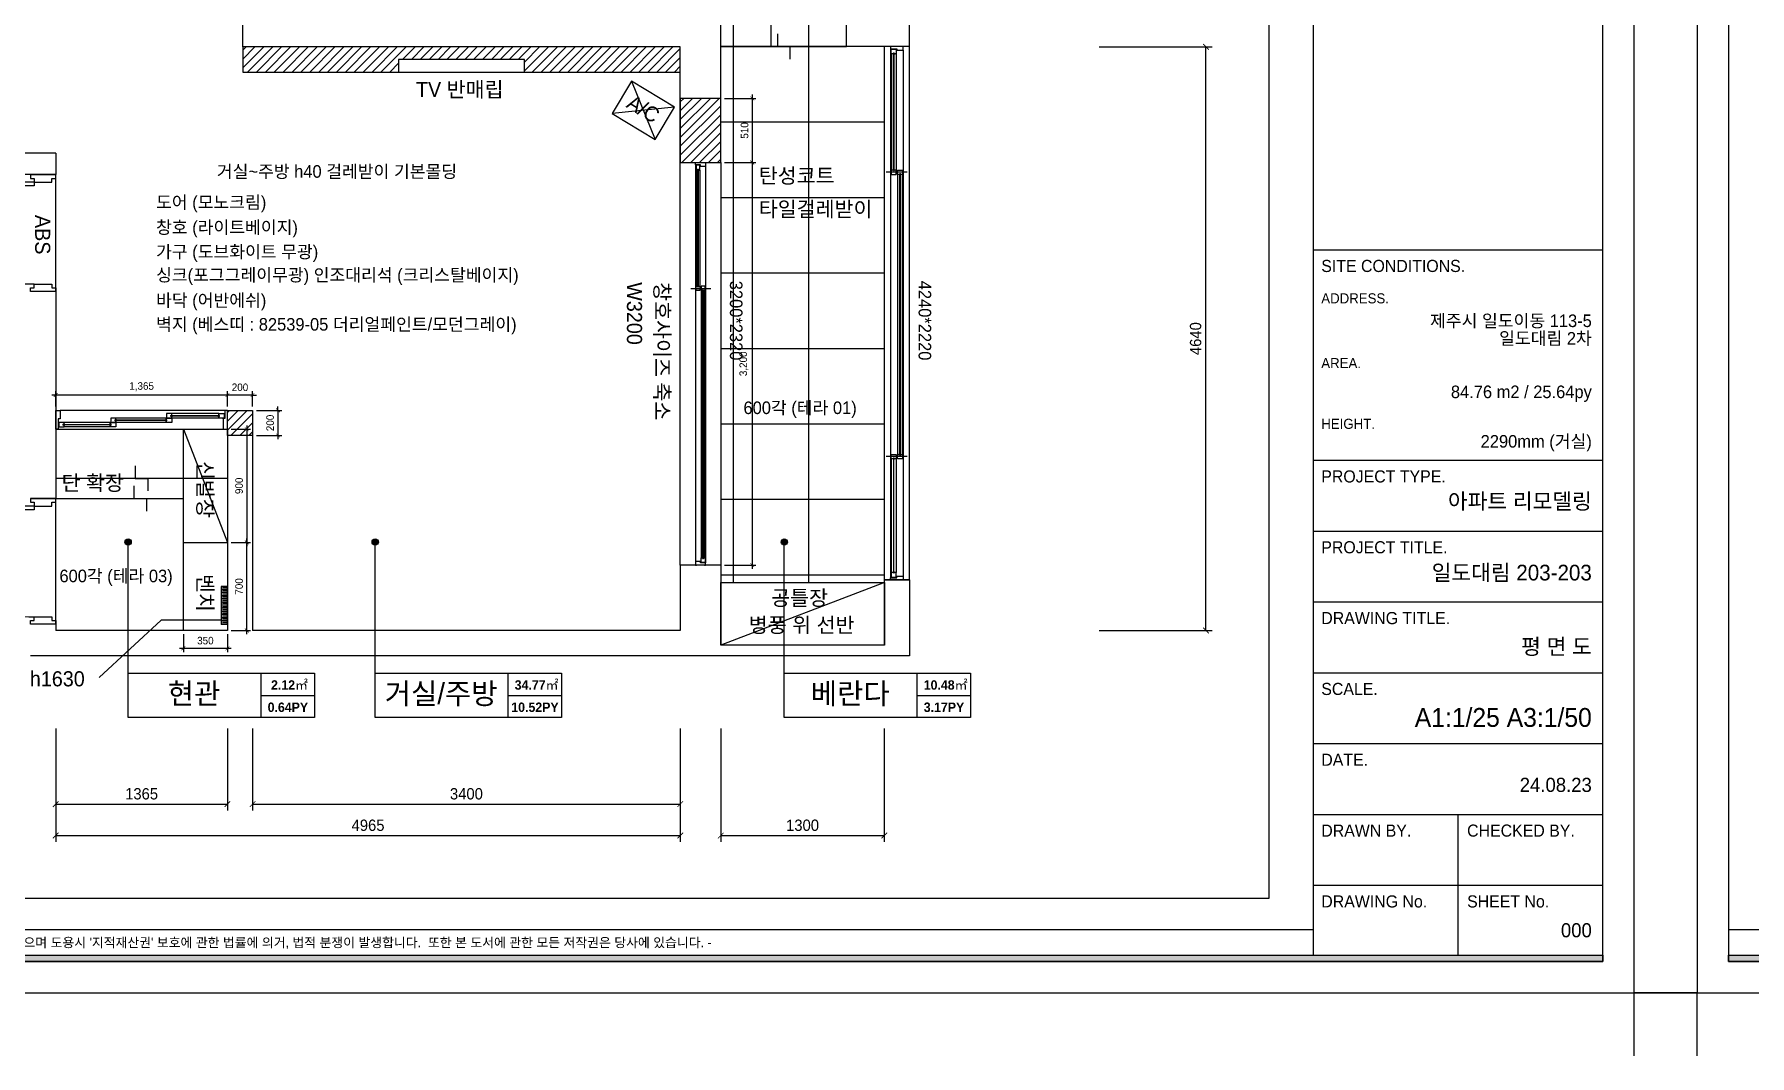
# Model space of a CAD drawing. Header units: inches. Extents: x 69359 to 144970, y -4972 to 56514.
# Drawn here: x 84451 to 98087, y 22041 to 30161 of the extents above; entities that cross this region are included whole.
import ezdxf
from ezdxf.enums import TextEntityAlignment as Align

# ---------------------------------------------------------------- set-up
doc = ezdxf.new("R2010")
doc.units = ezdxf.units.IN
doc.header["$LTSCALE"] = 50
doc.header["$MEASUREMENT"] = 0
for name, color, linetype in [('0-ELC TEXT', 7, 'Continuous'), ('02-WAL', 2, 'Continuous'), ('03-TEXT', 3, 'Continuous'), ('03-WAL NEW', 3, 'Continuous'), ('04-WIN', 4, 'Continuous'), ('06-FUR', 6, 'Continuous'), ('06-LIGHT', 4, 'Continuous'), ('07-DIM', 5, 'Continuous'), ('07-DIM WAL', 5, 'Continuous'), ('3.기호.계단선', 30, 'Continuous'), ('FORM(YOURNAME)-1', 1, 'Continuous'), ('FORM(YOURNAME)-11', 1, 'Continuous'), ('도면층4', 4, 'Continuous'), ('도면층5', 5, 'Continuous'), ('도면층8', 8, 'Continuous')]:
    doc.layers.add(name, color=color, linetype=linetype)
doc.styles.add('HY 울릉도 L', font='')
doc.styles.add('YOURNAME', font='HY울릉도M.TTF')
doc.styles.add('넥슨고딕', font='NEXONLv1GothicBold.ttf')
doc.styles.add('코레일둥고', font='Korail_Round_Gothic_Medium.ttf')
doc.styles.get('HY 울릉도 L').set_extended_font_data('HY울릉도L')
doc.dimstyles.new('30', dxfattribs={"dimscale": 30, "dimtxt": 2, "dimasz": 1, "dimexe": 1, "dimexo": 1, "dimgap": 1, "dimtad": 1, "dimdec": 0, "dimrnd": 0.05, "dimdsep": 46, "dimlunit": 6, "dimtxsty": 'HY 울릉도 L', "dimblk": 'ARCHTICK', "dimcen": 2.5, "dimdle": 1, "dimclrd": 133, "dimclre": 133, "dimclrt": 30, "dimadec": 0, "dimazin": 0, "dimtfac": 1, "dimtdec": 0, "dimtix": 1, "dimtmove": 2, "dimatfit": 3, "dimldrblk": 'ARCHTICK', "dimfxl": 1, "dimlwd": -1, "dimlwe": -1, "dimarcsym": 0})
doc.dimstyles.new('YOURNAME-50', dxfattribs={"dimscale": 50, "dimtxt": 1.8, "dimasz": 0.9, "dimexe": 1, "dimexo": 3, "dimgap": 0.7, "dimtad": 1, "dimdec": 0, "dimzin": 0, "dimdsep": 46, "dimtxsty": 'YOURNAME', "dimblk": 'ARCHTICK', "dimcen": 0, "dimclrd": 1, "dimclre": 1, "dimclrt": 7, "dimadec": 0, "dimazin": 0, "dimtfac": 1, "dimtdec": 0, "dimtix": 1, "dimtmove": 2, "dimatfit": 3, "dimldrblk": 'ARCHTICK', "dimfxl": 1, "dimtolj": 1, "dimtzin": 0, "dimarcsym": 0})
pattern_1 = [(45, (0, 0), (-35.35534, 35.35534), [])]

# ---------------------------------------------------------------- blocks, each defined once
blk = doc.blocks.new('flll')
at = {"layer": '02-WAL'}
for p, q in [((128132, 28413), (128132, 30071)), ((129132, 29336), (129132, 29566)), ((129632, 29336), (129632, 29566)), ((129632, 29336), (129132, 29336)), ((122845, 28488), (118430, 28488)), ((122845, 28488), (122845, 28318)), ((122845, 28318), (118430, 28318)), ((122845, 27388), (122645, 27388)), ((122845, 27388), (122845, 25743)), ((124410, 26243), (124210, 26243)), ((124210, 26243), (124210, 24693)), ((124410, 26243), (124410, 24693)), ((122845, 25743), (122645, 25743)), ((127810, 25213), (127810, 24693)), ((128132, 25213), (127810, 25213)), ((128132, 25213), (128132, 24576)), ((129432, 25096), (129432, 24576)), ((129632, 25096), (129432, 25096)), ((129632, 25096), (129632, 24493)), ((122845, 24743), (122645, 24743)), ((122845, 24743), (122845, 24693)), ((124210, 24693), (122845, 24693)), ((127810, 24693), (124410, 24693)), ((129432, 24576), (128132, 24576)), ((129632, 24493), (122645, 24493))]:
    blk.add_line(p, q, dxfattribs=at)
at = {"layer": '02-WAL', "color": 7}
for p, q in [((129132, 29336), (128132, 29336)), ((124210, 25903), (122845, 25903))]:
    blk.add_line(p, q, dxfattribs=at)
at = {"layer": '02-WAL'}
blk.add_lwpolyline([(127810, 28418), (127810, 29333), (124332, 29333), (124332, 29533)], dxfattribs=at)
at = {"layer": '02-WAL', "color": 7}
for points in [[(128582, 29436), (128582, 29336), (128682, 29336), (128682, 29236)], [(123478, 26003), (123478, 25903), (123578, 25903), (123578, 25803)]]:
    blk.add_lwpolyline(points, dxfattribs=at)
at = {"layer": '04-WIN'}
for p, q in [((129482, 29318), (129482, 25113)), ((129487, 29277), (129487, 28353)), ((129509, 29281), (129505, 29281)), ((129527, 29277), (129527, 28353)), ((129582, 29306), (129582, 25126)), ((127931, 28396), (127931, 25243)), ((128011, 28383), (128011, 25231)), ((127936, 28354), (127936, 27431)), ((127966, 28354), (127966, 27431)), ((129613, 28336), (129448, 28336)), ((129537, 28318), (129537, 26094)), ((129577, 28318), (129577, 26094)), ((127895, 27413), (128052, 27413)), ((127977, 27396), (127977, 25272)), ((128007, 25272), (128007, 27396)), ((129615, 26076), (129448, 26076)), ((129487, 26059), (129487, 25155)), ((129527, 26059), (129527, 25155))]:
    blk.add_line(p, q, dxfattribs=at)
for points in [[(129432, 25096), (129632, 25096), (129632, 29336), (129432, 29336)], [(129502, 29277), (129487, 29277), (129487, 29315), (129527, 29315), (129527, 29277), (129512, 29277), (129511, 29283), (129504, 29283)], [(127956, 28354), (127966, 28354), (127966, 28392), (127936, 28392), (127936, 28354), (127946, 28354), (127948, 28360), (127954, 28360)], [(129504, 28348), (129502, 28353), (129487, 28353), (129487, 28318), (129527, 28318), (129527, 28353), (129512, 28353), (129511, 28348)], [(129553, 28318), (129537, 28318), (129537, 28353), (129577, 28353), (129577, 28318), (129563, 28318), (129561, 28324), (129555, 28324)], [(129560, 28322), (129560, 26090), (129556, 26090), (129556, 28322)], [(127954, 27425), (127956, 27431), (127966, 27431), (127966, 27396), (127936, 27396), (127936, 27431), (127946, 27431), (127948, 27425)], [(127977, 27431), (127977, 27396), (127987, 27396), (127988, 27401), (127995, 27401), (127997, 27396), (128007, 27396), (128007, 27431)], [(127994, 27399), (127994, 25268), (127990, 25268), (127990, 27399)], [(129512, 26059), (129511, 26064), (129504, 26064), (129502, 26059), (129487, 26059), (129487, 26094), (129527, 26094), (129527, 26059)], [(129509, 25151), (129509, 26062), (129505, 26062), (129505, 25151)], [(129555, 26088), (129561, 26088), (129563, 26094), (129577, 26094), (129577, 26059), (129537, 26059), (129537, 26094), (129553, 26094)], [(127997, 25272), (128007, 25272), (128007, 25234), (127977, 25234), (127977, 25272), (127987, 25272), (127988, 25266), (127995, 25266)], [(129502, 25155), (129487, 25155), (129487, 25117), (129527, 25117), (129527, 25155), (129512, 25155), (129511, 25149), (129504, 25149)]]:
    blk.add_lwpolyline(points, close=True, dxfattribs=at)
for points in [[(129491, 29336), (129482, 29336), (129482, 29318), (129531, 29318), (129531, 29306), (129533, 29306), (129582, 29306), (129582, 29336), (129573, 29336)], [(129502, 29277), (129503, 29274), (129504, 29274), (129505, 29273)], [(129509, 29281), (129509, 28350), (129505, 28350), (129505, 29281)], [(129513, 29277), (129512, 29274), (129511, 29274), (129509, 29273)], [(127810, 25213), (127810, 28413), (128132, 28413), (128132, 25213), (127810, 25213)], [(128002, 28413), (128011, 28413), (128011, 28383), (127970, 28383), (127970, 28396), (127931, 28396), (127931, 28413), (127940, 28413)], [(127945, 28354), (127947, 28351), (127948, 28351), (127949, 28350)], [(127949, 27427), (127949, 28358), (127953, 28358), (127953, 27427), (127949, 27427), (127953, 27427)], [(127957, 28354), (127956, 28351), (127955, 28351), (127953, 28350)], [(129502, 28353), (129503, 28356), (129504, 28357), (129505, 28357)], [(129513, 28353), (129512, 28356), (129511, 28357), (129509, 28357)], [(129552, 28318), (129553, 28316), (129554, 28315), (129556, 28315)], [(129564, 28318), (129562, 28316), (129561, 28315), (129560, 28315)], [(127945, 27431), (127947, 27433), (127948, 27434), (127949, 27435)], [(127957, 27431), (127956, 27433), (127955, 27434), (127953, 27435)], [(127986, 27396), (127987, 27393), (127988, 27392), (127990, 27392)], [(127997, 27396), (127996, 27393), (127995, 27392), (127994, 27392)], [(129502, 26059), (129503, 26056), (129504, 26055), (129505, 26055)], [(129513, 26059), (129512, 26056), (129511, 26055), (129509, 26055)], [(129552, 26094), (129553, 26096), (129554, 26097), (129556, 26097)], [(129564, 26094), (129562, 26096), (129561, 26097), (129560, 26097)], [(128002, 25213), (128011, 25213), (128011, 25231), (127972, 25231), (127972, 25243), (127931, 25243), (127931, 25213), (127940, 25213)], [(127986, 25272), (127987, 25275), (127988, 25275), (127990, 25276)], [(127997, 25272), (127996, 25275), (127995, 25275), (127994, 25276)], [(129491, 25096), (129482, 25096), (129482, 25113), (129531, 25113), (129531, 25126), (129582, 25126), (129582, 25096), (129573, 25096)], [(129502, 25155), (129503, 25157), (129504, 25158), (129505, 25158)], [(129513, 25155), (129512, 25157), (129511, 25158), (129509, 25158)]]:
    blk.add_lwpolyline(points, dxfattribs=at)
at = {"layer": '도면층4'}
for p, q in [((122675, 28258), (121865, 28258)), ((122675, 28228), (121866, 28228)), ((122845, 28318), (122645, 28318)), ((122645, 28318), (122845, 28318)), ((122675, 28258), (122675, 28228)), ((122845, 27388), (122845, 28318)), ((122675, 25683), (121795, 25683)), ((122675, 25653), (121796, 25653)), ((122845, 25743), (122645, 25743)), ((122645, 25743), (122845, 25743)), ((122675, 25683), (122675, 25653)), ((122845, 24743), (122845, 25743))]:
    blk.add_line(p, q, dxfattribs=at)
for points in [[(122645, 28318), (122645, 28288), (122675, 28288), (122675, 28258), (122815, 28258), (122815, 28288), (122845, 28288), (122845, 28318), (122645, 28318)], [(122645, 27388), (122645, 27418), (122675, 27418), (122675, 27448), (122815, 27448), (122815, 27418), (122845, 27418), (122845, 27388), (122645, 27388)], [(122645, 25743), (122645, 25713), (122675, 25713), (122675, 25683), (122815, 25683), (122815, 25713), (122845, 25713), (122845, 25743), (122645, 25743)], [(122645, 24743), (122645, 24773), (122675, 24773), (122675, 24803), (122815, 24803), (122815, 24773), (122845, 24773), (122845, 24743), (122645, 24743)]]:
    blk.add_lwpolyline(points, dxfattribs=at)
at = {"layer": '도면층5'}
for centre, radius, start, end in [((122653, 28236), 788, 179.4545, 271.6164), ((122653, 25661), 858, 179.499, 271.486)]:
    blk.add_arc(centre, radius, start, end, dxfattribs=at)
blk = doc.blocks.new('FORM-ELEVATION')
at = {"layer": 'FORM(YOURNAME)-11'}
h = blk.add_hatch(color=256, dxfattribs=at)
h.dxf.hatch_style = 1
h.paths.add_polyline_path([(-10309, 35708), (71691, 35708), (71691, 35508), (-10309, 35508)])
h.paths.add_polyline_path([(-10309, -21492), (71691, -21492), (71691, -21692), (-10309, -21692)])
at = {"layer": 'Defpoints', "color": 158}
for p, q in [((62481, 35508), (62481, -21492)), ((62481, -20692), (-10309, -20692))]:
    blk.add_line(p, q, dxfattribs=at)
for points in [[(-10309, -21692), (71691, -21692), (71691, 35708), (-10309, 35708)], [(-8309, 33708), (61071, 33708), (61071, -19692), (-8309, -19692)]]:
    blk.add_lwpolyline(points, close=True, dxfattribs=at)
at = {"layer": 'Defpoints', "color": 1}
for points in [[(-11309, -24692), (-11309, -22692), (-13309, -22692)], [(72691, -24692), (72691, -22692), (74691, -22692)]]:
    blk.add_lwpolyline(points, dxfattribs=at)
at = {"layer": 'FORM(YOURNAME)-11', "color": 14}
for p, q in [((62481, 937), (71691, 937)), ((62481, -5756), (71691, -5756)), ((62481, -8009), (71691, -8009)), ((62481, -10261), (71691, -10261)), ((62481, -12514), (71691, -12514)), ((62481, -14766), (71691, -14766)), ((62481, -17019), (71691, -17019)), ((67086, -17019), (67086, -21492)), ((62481, -19271), (71691, -19271))]:
    blk.add_line(p, q, dxfattribs=at)
at = {"layer": 'FORM(YOURNAME)-11', "color": 250}
blk.add_lwpolyline([(-11309, -22692), (72691, -22692), (72691, 36708), (-11309, 36708)], close=True, dxfattribs=at)
at = {"layer": 'FORM(YOURNAME)-11'}
blk.add_lwpolyline([(-10309, -21492), (71691, -21492), (71691, -21692), (-10309, -21692)], close=True, dxfattribs=at)
at = {"layer": 'FORM(YOURNAME)-11', "color": 14, "style": 'YOURNAME'}
for s, height, p in [('SITE CONDITIONS.', 386.14, (62739, 422)), ('PROJECT TYPE.', 386.14, (62739, -6271)), ('PROJECT TITLE.', 386.14, (62739, -8524)), ('DRAWING TITLE.', 386.14, (62739, -10776)), ('SCALE.', 386.1, (62739, -13029)), ('DATE.', 386.1, (62739, -15281)), ('DRAWN BY.', 386.1, (62739, -17534)), ('CHECKED BY.', 386.14, (67376, -17534)), ('DRAWING No.', 386.14, (62739, -19786)), ('SHEET No.', 386.1, (67376, -19786))]:
    blk.add_text(s, height=height, dxfattribs=at).set_placement(p, align=Align.MIDDLE_LEFT)
at = {"layer": 'FORM(YOURNAME)-11', "color": 251, "style": 'YOURNAME'}
for s, p in [('ADDRESS.', (62739, -608)), ('AREA.', (62739, -2667)), ('HEIGHT.', (62739, -4598))]:
    blk.add_text(s, height=321.8, dxfattribs=at).set_placement(p, align=Align.MIDDLE_LEFT)
at = {"layer": 'FORM(YOURNAME)-11', "color": 1, "style": 'YOURNAME'}
blk.add_text("- 본 도서는 어떠한 경우에도 무단으로 도용할 수 없으며 도용시 '지적재산권' 보호에 관한 법률에 의거, 법적 분쟁이 발생합니다.  또한 본 도서에 관한 모든 저작권은 당사에 있습니다. -", height=300, dxfattribs=at).set_placement((28146, -21092), align=Align.MIDDLE_CENTER)
at = {"layer": 'FORM(YOURNAME)-11', "color": 3, "style": 'YOURNAME'}
for tag, height, p in [('1', 450, (71041, -1219)), ('2', 450, (71041, -1863)), ('3', 450, (71041, -3150)), ('4', 450, (71041, -5081)), ('5', 515, (71041, -7398)), ('6', 515, (71041, -9650)), ('7', 515, (71041, -11903)), ('8', 515, (71041, -14155)), ('9', 515, (71041, -16408)), ('10', 515, (66791, -18596)), ('11', 515, (71041, -18660)), ('12', 515, (66791, -20848)), ('13', 515, (71041, -20848))]:
    blk.add_attdef(tag, text='', height=height, dxfattribs=at).set_placement(p, align=Align.MIDDLE_RIGHT)
blk = doc.blocks.new('_ArchTick')
at = {"color": 0, "linetype": 'ByBlock', "const_width": 0.15}
blk.add_lwpolyline([(-0.5, -0.5), (0.5, 0.5)], dxfattribs=at)
blk = doc.blocks.new('*D32')
at = {"layer": '07-DIM', "color": 1, "lineweight": -2, "transparency": 16777216}
for p, q in [((84621, 24641), (84621, 23991)), ((85986, 24641), (85986, 23991)), ((84621, 24041), (85986, 24041))]:
    blk.add_line(p, q, dxfattribs=at)
at = {"layer": 'Defpoints', "color": 0, "transparency": 16777216}
for p in [(84621, 24791), (85986, 24791), (85986, 24041)]:
    blk.add_point(p, dxfattribs=at)
at = {"layer": '07-DIM', "color": 1, "lineweight": -2, "transparency": 16777216, "xscale": 45, "yscale": 45, "zscale": 45, "rotation": 180}
blk.add_blockref('_ArchTick', (84621, 24041), dxfattribs=at)
at = {"layer": '07-DIM', "color": 1, "lineweight": -2, "transparency": 16777216, "xscale": 45, "yscale": 45, "zscale": 45}
blk.add_blockref('_ArchTick', (85986, 24041), dxfattribs=at)
at = {"layer": '07-DIM', "color": 7, "transparency": 16777216, "insert": (85304, 24122), "char_height": 90, "attachment_point": 5, "style": 'YOURNAME'}
blk.add_mtext('\\A1;1365', dxfattribs=at)
blk = doc.blocks.new('*D33')
at = {"layer": '07-DIM', "color": 1, "lineweight": -2, "transparency": 16777216}
for p, q in [((86186, 24641), (86186, 23991)), ((89586, 24641), (89586, 23991)), ((86186, 24041), (89586, 24041))]:
    blk.add_line(p, q, dxfattribs=at)
at = {"layer": 'Defpoints', "color": 0, "transparency": 16777216}
for p in [(86186, 24791), (89586, 24791), (89586, 24041)]:
    blk.add_point(p, dxfattribs=at)
at = {"layer": '07-DIM', "color": 1, "lineweight": -2, "transparency": 16777216, "xscale": 45, "yscale": 45, "zscale": 45, "rotation": 180}
blk.add_blockref('_ArchTick', (86186, 24041), dxfattribs=at)
at = {"layer": '07-DIM', "color": 1, "lineweight": -2, "transparency": 16777216, "xscale": 45, "yscale": 45, "zscale": 45}
blk.add_blockref('_ArchTick', (89586, 24041), dxfattribs=at)
at = {"layer": '07-DIM', "color": 7, "transparency": 16777216, "insert": (87886, 24122), "char_height": 90, "attachment_point": 5, "style": 'YOURNAME'}
blk.add_mtext('\\A1;3400', dxfattribs=at)
blk = doc.blocks.new('*D34')
at = {"layer": '07-DIM', "color": 1, "lineweight": -2, "transparency": 16777216}
for p, q in [((84621, 24641), (84621, 23741)), ((89586, 24641), (89586, 23741)), ((84621, 23791), (89586, 23791))]:
    blk.add_line(p, q, dxfattribs=at)
at = {"layer": 'Defpoints', "color": 0, "transparency": 16777216}
for p in [(84621, 24791), (89586, 24791), (89586, 23791)]:
    blk.add_point(p, dxfattribs=at)
at = {"layer": '07-DIM', "color": 1, "lineweight": -2, "transparency": 16777216, "xscale": 45, "yscale": 45, "zscale": 45, "rotation": 180}
blk.add_blockref('_ArchTick', (84621, 23791), dxfattribs=at)
at = {"layer": '07-DIM', "color": 1, "lineweight": -2, "transparency": 16777216, "xscale": 45, "yscale": 45, "zscale": 45}
blk.add_blockref('_ArchTick', (89586, 23791), dxfattribs=at)
at = {"layer": '07-DIM', "color": 7, "transparency": 16777216, "insert": (87104, 23872), "char_height": 90, "attachment_point": 5, "style": 'YOURNAME'}
blk.add_mtext('\\A1;4965', dxfattribs=at)
blk = doc.blocks.new('*D35')
at = {"layer": '07-DIM', "color": 1, "lineweight": -2, "transparency": 16777216}
for p, q in [((89908, 24641), (89908, 23741)), ((91208, 24641), (91208, 23741)), ((89908, 23791), (91208, 23791))]:
    blk.add_line(p, q, dxfattribs=at)
at = {"layer": 'Defpoints', "color": 0, "transparency": 16777216}
for p in [(89908, 24791), (91208, 24791), (91208, 23791)]:
    blk.add_point(p, dxfattribs=at)
at = {"layer": '07-DIM', "color": 1, "lineweight": -2, "transparency": 16777216, "xscale": 45, "yscale": 45, "zscale": 45, "rotation": 180}
blk.add_blockref('_ArchTick', (89908, 23791), dxfattribs=at)
at = {"layer": '07-DIM', "color": 1, "lineweight": -2, "transparency": 16777216, "xscale": 45, "yscale": 45, "zscale": 45}
blk.add_blockref('_ArchTick', (91208, 23791), dxfattribs=at)
at = {"layer": '07-DIM', "color": 7, "transparency": 16777216, "insert": (90558, 23872), "char_height": 90, "attachment_point": 5, "style": 'YOURNAME'}
blk.add_mtext('\\A1;1300', dxfattribs=at)
blk = doc.blocks.new('*D36')
at = {"layer": '07-DIM', "color": 1, "lineweight": -2, "transparency": 16777216}
for p, q in [((92915, 30061), (93815, 30061)), ((93765, 25421), (93765, 30061)), ((92915, 25421), (93815, 25421))]:
    blk.add_line(p, q, dxfattribs=at)
at = {"layer": 'Defpoints', "color": 0, "transparency": 16777216}
for p in [(92765, 30061), (93765, 30061), (92765, 25421)]:
    blk.add_point(p, dxfattribs=at)
at = {"layer": '07-DIM', "color": 1, "lineweight": -2, "transparency": 16777216, "xscale": 45, "yscale": 45, "zscale": 45}
for p, rotation in [((93765, 30061), 90), ((93765, 25421), 270)]:
    blk.add_blockref('_ArchTick', p, dxfattribs=dict(at, rotation=rotation))
at = {"layer": '07-DIM', "color": 7, "transparency": 16777216, "insert": (93683, 27741), "char_height": 90, "attachment_point": 5, "rotation": 90, "style": 'YOURNAME'}
blk.add_mtext('\\A1;4640', dxfattribs=at)
blk = doc.blocks.new('*D88')
at = {"layer": '07-DIM', "color": 133, "transparency": 16777216}
for p, q in [((85636, 25391), (85636, 25249)), ((85986, 25391), (85986, 25249)), ((86016, 25279), (85606, 25279))]:
    blk.add_line(p, q, dxfattribs=at)
at = {"layer": 'Defpoints', "color": 0, "transparency": 16777216}
for p in [(85636, 25421), (85986, 25421), (85636, 25279)]:
    blk.add_point(p, dxfattribs=at)
at = {"layer": '07-DIM', "color": 133, "transparency": 16777216, "xscale": 30, "yscale": 30, "zscale": 30, "rotation": 180}
blk.add_blockref('_ArchTick', (85636, 25279), dxfattribs=at)
at = {"layer": '07-DIM', "color": 133, "transparency": 16777216, "xscale": 30, "yscale": 30, "zscale": 30}
blk.add_blockref('_ArchTick', (85986, 25279), dxfattribs=at)
at = {"layer": '07-DIM', "color": 30, "transparency": 16777216, "insert": (85811, 25340), "char_height": 60, "attachment_point": 5, "style": 'HY 울릉도 L'}
blk.add_mtext('350', dxfattribs=at)
blk = doc.blocks.new('*D89')
at = {"layer": '07-DIM', "color": 133, "transparency": 16777216}
for p, q in [((86016, 26121), (86170, 26121)), ((86140, 25391), (86140, 26151)), ((86016, 25421), (86170, 25421))]:
    blk.add_line(p, q, dxfattribs=at)
at = {"layer": 'Defpoints', "color": 0, "transparency": 16777216}
for p in [(85986, 26121), (86140, 26121), (85986, 25421)]:
    blk.add_point(p, dxfattribs=at)
at = {"layer": '07-DIM', "color": 133, "transparency": 16777216, "xscale": 30, "yscale": 30, "zscale": 30}
for p, rotation in [((86140, 26121), 90), ((86140, 25421), 270)]:
    blk.add_blockref('_ArchTick', p, dxfattribs=dict(at, rotation=rotation))
at = {"layer": '07-DIM', "color": 30, "transparency": 16777216, "insert": (86079, 25771), "char_height": 60, "attachment_point": 5, "rotation": 90, "style": 'HY 울릉도 L'}
blk.add_mtext('700', dxfattribs=at)
blk = doc.blocks.new('*D100')
at = {"layer": '06-LIGHT', "color": 133, "transparency": 16777216}
for p, q in [((89938, 29651), (90188, 29651)), ((90158, 29681), (90158, 29111)), ((89938, 29141), (90188, 29141))]:
    blk.add_line(p, q, dxfattribs=at)
at = {"layer": 'Defpoints', "color": 0, "transparency": 16777216}
for p in [(89908, 29651), (89908, 29141), (90158, 29141)]:
    blk.add_point(p, dxfattribs=at)
at = {"layer": '06-LIGHT', "color": 133, "transparency": 16777216, "xscale": 30, "yscale": 30, "zscale": 30}
for p, rotation in [((90158, 29651), 90), ((90158, 29141), 270)]:
    blk.add_blockref('_ArchTick', p, dxfattribs=dict(at, rotation=rotation))
at = {"layer": '06-LIGHT', "color": 30, "transparency": 16777216, "insert": (90097, 29396), "char_height": 60, "attachment_point": 5, "rotation": 90, "style": 'HY 울릉도 L'}
blk.add_mtext('510', dxfattribs=at)
blk = doc.blocks.new('*D101')
at = {"layer": '06-LIGHT', "color": 133, "transparency": 16777216}
for p, q in [((89938, 29141), (90188, 29141)), ((90158, 29171), (90158, 25911)), ((89938, 25941), (90188, 25941))]:
    blk.add_line(p, q, dxfattribs=at)
at = {"layer": 'Defpoints', "color": 0, "transparency": 16777216}
for p in [(89908, 29141), (89908, 25941), (90158, 25941)]:
    blk.add_point(p, dxfattribs=at)
at = {"layer": '06-LIGHT', "color": 133, "transparency": 16777216, "xscale": 30, "yscale": 30, "zscale": 30}
for p, rotation in [((90158, 29141), 90), ((90158, 25941), 270)]:
    blk.add_blockref('_ArchTick', p, dxfattribs=dict(at, rotation=rotation))
at = {"layer": '06-LIGHT', "color": 30, "transparency": 16777216, "insert": (90092, 27541), "char_height": 60, "attachment_point": 5, "rotation": 90, "style": 'HY 울릉도 L'}
blk.add_mtext('3,200', dxfattribs=at)
blk = doc.blocks.new('*D182')
at = {"layer": '07-DIM WAL', "color": 133, "transparency": 16777216}
for p, q in [((86016, 27021), (86170, 27021)), ((86140, 27051), (86140, 26091)), ((86016, 26121), (86170, 26121))]:
    blk.add_line(p, q, dxfattribs=at)
at = {"layer": 'Defpoints', "color": 0, "transparency": 16777216}
for p in [(85986, 27021), (85986, 26121), (86140, 26121)]:
    blk.add_point(p, dxfattribs=at)
at = {"layer": '07-DIM WAL', "color": 133, "transparency": 16777216, "xscale": 30, "yscale": 30, "zscale": 30}
for p, rotation in [((86140, 27021), 90), ((86140, 26121), 270)]:
    blk.add_blockref('_ArchTick', p, dxfattribs=dict(at, rotation=rotation))
at = {"layer": '07-DIM WAL', "color": 30, "transparency": 16777216, "insert": (86079, 26571), "char_height": 60, "attachment_point": 5, "rotation": 90, "style": 'HY 울릉도 L'}
blk.add_mtext('900', dxfattribs=at)
blk = doc.blocks.new('*D183')
at = {"layer": '07-DIM WAL', "color": 133, "transparency": 16777216}
for p, q in [((86216, 27171), (86418, 27171)), ((86388, 27171), (86388, 27201)), ((86388, 27171), (86388, 26971)), ((86216, 26971), (86418, 26971)), ((86388, 26971), (86388, 26941))]:
    blk.add_line(p, q, dxfattribs=at)
at = {"layer": 'Defpoints', "color": 0, "transparency": 16777216}
for p in [(86186, 27171), (86186, 26971), (86388, 26971)]:
    blk.add_point(p, dxfattribs=at)
at = {"layer": '07-DIM WAL', "color": 133, "transparency": 16777216, "xscale": 30, "yscale": 30, "zscale": 30}
for p, rotation in [((86388, 27171), 270), ((86388, 26971), 90)]:
    blk.add_blockref('_ArchTick', p, dxfattribs=dict(at, rotation=rotation))
at = {"layer": '07-DIM WAL', "color": 30, "transparency": 16777216, "insert": (86326, 27071), "char_height": 60, "attachment_point": 5, "rotation": 90, "style": 'HY 울릉도 L'}
blk.add_mtext('200', dxfattribs=at)
blk = doc.blocks.new('*D184')
at = {"layer": '07-DIM WAL', "color": 133, "transparency": 16777216}
for p, q in [((86016, 27293), (84591, 27293)), ((84621, 27201), (84621, 27323)), ((85986, 27201), (85986, 27323))]:
    blk.add_line(p, q, dxfattribs=at)
at = {"layer": 'Defpoints', "color": 0, "transparency": 16777216}
for p in [(84621, 27293), (84621, 27171), (85986, 27171)]:
    blk.add_point(p, dxfattribs=at)
at = {"layer": '07-DIM WAL', "color": 133, "transparency": 16777216, "xscale": 30, "yscale": 30, "zscale": 30, "rotation": 180}
blk.add_blockref('_ArchTick', (84621, 27293), dxfattribs=at)
at = {"layer": '07-DIM WAL', "color": 133, "transparency": 16777216, "xscale": 30, "yscale": 30, "zscale": 30}
blk.add_blockref('_ArchTick', (85986, 27293), dxfattribs=at)
at = {"layer": '07-DIM WAL', "color": 30, "transparency": 16777216, "insert": (85304, 27359), "char_height": 60, "attachment_point": 5, "style": 'HY 울릉도 L'}
blk.add_mtext('1,365', dxfattribs=at)
blk = doc.blocks.new('*D185')
at = {"layer": '07-DIM WAL', "color": 133, "transparency": 16777216}
for p, q in [((85986, 27293), (85956, 27293)), ((85986, 27201), (85986, 27323)), ((86186, 27293), (85986, 27293)), ((86186, 27201), (86186, 27323)), ((86186, 27293), (86216, 27293))]:
    blk.add_line(p, q, dxfattribs=at)
at = {"layer": 'Defpoints', "color": 0, "transparency": 16777216}
for p in [(85986, 27293), (85986, 27171), (86186, 27171)]:
    blk.add_point(p, dxfattribs=at)
at = {"layer": '07-DIM WAL', "color": 133, "transparency": 16777216, "xscale": 30, "yscale": 30, "zscale": 30}
blk.add_blockref('_ArchTick', (85986, 27293), dxfattribs=at)
at = {"layer": '07-DIM WAL', "color": 133, "transparency": 16777216, "xscale": 30, "yscale": 30, "zscale": 30, "rotation": 180}
blk.add_blockref('_ArchTick', (86186, 27293), dxfattribs=at)
at = {"layer": '07-DIM WAL', "color": 30, "transparency": 16777216, "insert": (86086, 27354), "char_height": 60, "attachment_point": 5, "style": 'HY 울릉도 L'}
blk.add_mtext('200', dxfattribs=at)

msp = doc.modelspace()

# ---------------------------------------------------------------- hatches: boundary and pattern name
at = {"layer": '0-ELC TEXT'}
h = msp.add_hatch(color=256, dxfattribs=at)
h.dxf.hatch_style = 1
edge = h.paths.add_edge_path()
edge.add_arc((85196.8, 26124), 25, 0, 360, ccw=False)
h = msp.add_hatch(color=256, dxfattribs=at)
h.dxf.hatch_style = 1
edge = h.paths.add_edge_path()
edge.add_arc((87160.9, 26124), 25, 0, 360, ccw=False)
h = msp.add_hatch(color=256, dxfattribs=at)
h.dxf.hatch_style = 1
edge = h.paths.add_edge_path()
edge.add_arc((90412.5, 26124), 25, 0, 360, ccw=False)
at = {"layer": '03-WAL NEW'}
h = msp.add_hatch(dxfattribs=at)
h.set_pattern_fill('_USER', color=8, scale=300, double=1, pattern_type=0)
h.set_pattern_definition([(0, (91208.27, 30063.25), (0, 300), []), (90, (91208.27, 30063.25), (-300, 2e-14), [])])
h.paths.add_polyline_path([(89908.3, 30063.2), (90908.3, 30063.2), (90908.3, 33823.2), (89908.3, 33823.2)])
h = msp.add_hatch(dxfattribs=at)
h.set_pattern_fill('_USER', color=8, scale=50, angle=45, pattern_type=0)
h.set_pattern_definition(pattern_1)
h.paths.add_polyline_path([(87347.3, 29960.5), (88347.3, 29960.5), (88347.3, 29860.5), (89586.3, 29860.5), (89586.3, 30060.5), (86108.3, 30060.5), (86108.3, 29860.5), (87347.3, 29860.5)])
h = msp.add_hatch(dxfattribs=at)
h.set_pattern_fill('_USER', color=8, scale=600, double=1, pattern_type=0)
h.set_pattern_definition([(0, (91208.3, 30063.25), (0, 600), []), (90, (91208.3, 30063.25), (-600, 4e-14), [])])
h.paths.add_polyline_path([(89908.3, 30063.2), (91208.3, 30063.2), (91208.3, 25803.2), (89908.3, 25803.2)])
h = msp.add_hatch(dxfattribs=at)
h.set_pattern_fill('_USER', color=8, scale=50, angle=45, pattern_type=0)
h.set_pattern_definition(pattern_1)
h.paths.add_polyline_path([(89586.3, 29650.5), (89586.3, 29140.5), (89908.3, 29140.5), (89908.3, 29650.5)])
h = msp.add_hatch(dxfattribs=at)
h.set_pattern_fill('_USER', color=8, scale=50, angle=45, pattern_type=0)
h.set_pattern_definition(pattern_1)
h.paths.add_polyline_path([(85986.3, 27170.5), (86186.3, 27170.5), (86186.3, 26970.5), (85986.3, 26970.5)])
at = {"layer": '3.기호.계단선'}
h = msp.add_hatch(dxfattribs=at)
h.set_pattern_fill('DOTS', color=256, scale=200)
h.paths.add_polyline_path([(85986.3, 25470.5), (85986.3, 25770.5), (85936.3, 25770.5), (85936.3, 25470.5)])

# ---------------------------------------------------------------- linework, layer by layer
at = {"layer": '0-ELC TEXT'}
for p, q in [((89198.1, 29787.8), (89386.1, 29324.5)), ((89540.8, 29581.6), (89043.4, 29530.8)), ((85196.8, 25082), (85196.8, 26124)), ((87160.9, 25082), (87160.9, 26124)), ((90412.5, 25082), (90412.5, 26124)), ((86254, 24728.2), (86254, 25082)), ((88218.2, 24728.2), (88218.2, 25082)), ((91469.7, 24728.2), (91469.7, 25082)), ((86254, 24905.1), (86678.7, 24905.1)), ((88218.2, 24905.1), (88642.8, 24905.1)), ((91469.7, 24905.1), (91894.3, 24905.1))]:
    msp.add_line(p, q, dxfattribs=at)
for points in [[(89043.4, 29530.8), (89386.1, 29324.5), (89540.8, 29581.6), (89198.1, 29787.8)], [(85196.8, 25082), (86678.7, 25082), (86678.7, 24728.2), (85196.8, 24728.2)], [(87160.9, 25082), (88642.8, 25082), (88642.8, 24728.2), (87160.9, 24728.2)], [(90412.5, 25082), (91894.3, 25082), (91894.3, 24728.2), (90412.5, 24728.2)]]:
    msp.add_lwpolyline(points, close=True, dxfattribs=at)
for centre in [(85196.8, 26124), (87160.9, 26124), (90412.5, 26124)]:
    msp.add_circle(centre, 25, dxfattribs=at)
at = {"layer": '03-WAL NEW'}
msp.add_line((84621.3, 26470.5), (85636.3, 26470.5), dxfattribs=at)
for points in [[(86108.3, 30060.5), (86108.3, 29860.5), (89586.3, 29860.5), (89586.3, 30060.5), (86108.3, 30060.5)], [(89586.3, 29650.5), (89586.3, 29140.5), (89908.3, 29140.5), (89908.3, 29650.5), (89586.3, 29650.5)], [(85241.8, 26570.5), (85241.8, 26470.5), (85341.8, 26470.5), (85341.8, 26370.5)]]:
    msp.add_lwpolyline(points, dxfattribs=at)
for points in [[(87347.3, 29860.5), (88347.3, 29860.5), (88347.3, 29960.5), (87347.3, 29960.5)], [(85986.3, 27170.5), (86186.3, 27170.5), (86186.3, 26970.5), (85986.3, 26970.5)]]:
    msp.add_lwpolyline(points, close=True, dxfattribs=at)
at = {"layer": '06-FUR'}
for p, q in [((85636.3, 27020.5), (85986.3, 26120.5)), ((85636.3, 26120.5), (85986.3, 26120.5)), ((91208.3, 25803.2), (89908.3, 25303.2))]:
    msp.add_line(p, q, dxfattribs=at)
msp.add_lwpolyline([(85986.3, 25420.5), (85636.3, 25420.5), (85636.3, 27020.5), (85986.3, 27020.5), (85986.3, 25420.5)], dxfattribs=at)
msp.add_lwpolyline([(89908.3, 25803.2), (91208.3, 25803.2), (91208.3, 25303.2), (89908.3, 25303.2)], close=True, dxfattribs=at)
at = {"layer": '3.기호.계단선'}
msp.add_lwpolyline([(85986.3, 25470.5), (85986.3, 25770.5), (85936.3, 25770.5), (85936.3, 25470.5)], close=True, dxfattribs=at)
msp.add_lwpolyline([(85936.3, 25502.8), (85460, 25502.8), (84967, 25046.2)], dxfattribs=at)
at = {"layer": '도면층8'}
for p, q in [((85965.9, 27170.5), (84656.3, 27170.5)), ((85916.7, 27144.7), (85543.7, 27144.7)), ((84621.3, 27020.5), (85986.3, 27020.5)), ((85054.9, 27074.6), (84687.3, 27074.6)), ((85054.9, 27039.5), (84687.3, 27039.5)), ((85543.7, 27109.7), (85069.1, 27109.7)), ((85499.3, 27074.6), (85069.1, 27074.6)), ((85916.7, 27109.7), (85543.7, 27109.7)), ((85951.2, 27102.5), (85951.2, 27104.9))]:
    msp.add_line(p, q, dxfattribs=at)
for points in [[(84621.3, 27170.5), (84621.3, 27170.5), (84656.3, 27170.5), (84656.3, 27102.5), (84641.7, 27102.5), (84641.7, 27020.5), (84621.3, 27020.5), (84621.3, 27170.5)], [(85986.3, 27025.5), (85986.3, 27170.5), (85965.9, 27170.5), (85965.9, 27104.9), (85951.2, 27104.9), (85951.2, 27020.5), (85986.3, 27020.5), (85986.3, 27025.5)], [(84687.3, 27063.8), (84690.5, 27062.2), (84691.1, 27061.1), (84691.8, 27059.4)], [(84687.3, 27050.3), (84690.5, 27051.9), (84691.1, 27053.1), (84691.8, 27054.7)], [(84691.8, 27059.4), (85050.4, 27059.4), (85050.4, 27054.7), (84691.8, 27054.7), (84691.8, 27059.4), (84691.8, 27054.7)], [(85054.9, 27063.8), (85051.6, 27062.2), (85051, 27061.1), (85050.4, 27059.4)], [(85054.9, 27050.3), (85051.6, 27051.9), (85051, 27053.1), (85050.4, 27054.7)], [(85099.3, 27098.9), (85102.5, 27097.3), (85103.1, 27096.1), (85103.7, 27094.5)], [(85099.3, 27085.4), (85102.5, 27087), (85103.1, 27088.1), (85103.7, 27089.8)], [(85103.7, 27094.5), (85494.8, 27094.5), (85494.8, 27089.8), (85103.7, 27089.8), (85103.7, 27094.5), (85103.7, 27089.8)], [(85499.3, 27098.9), (85496, 27097.3), (85495.4, 27096.1), (85494.8, 27094.5)], [(85499.3, 27085.4), (85496, 27087), (85495.4, 27088.1), (85494.8, 27089.8)], [(85543.7, 27134), (85546.9, 27132.4), (85547.5, 27131.2), (85548.2, 27129.5)], [(85543.7, 27120.4), (85546.9, 27122.1), (85547.5, 27123.2), (85548.2, 27124.9)], [(85548.2, 27129.5), (85920.8, 27129.5), (85920.8, 27124.9), (85548.2, 27124.9), (85548.2, 27129.5), (85548.2, 27124.9)], [(85916.7, 27134), (85913.5, 27132.4), (85912.9, 27131.2), (85912.3, 27129.5)], [(85916.7, 27120.4), (85913.5, 27122.1), (85912.9, 27123.2), (85912.3, 27124.9)]]:
    msp.add_lwpolyline(points, dxfattribs=at)
for points in [[(85543.7, 27133.1), (85543.7, 27144.7), (85502.8, 27144.7), (85502.8, 27109.7), (85543.7, 27109.7), (85543.7, 27121.4), (85537.2, 27123.4), (85537.2, 27131)], [(85961.2, 27109.7), (85916.7, 27109.7), (85916.7, 27121.4), (85923.2, 27123.4), (85923.2, 27131), (85916.7, 27133.1), (85916.7, 27144.7), (85961.2, 27144.7)], [(84687.3, 27062.9), (84687.3, 27074.6), (84646.4, 27074.6), (84646.4, 27039.5), (84687.3, 27039.5), (84687.3, 27051.2), (84680.8, 27053.3), (84680.8, 27060.8)], [(85099.3, 27039.5), (85054.9, 27039.5), (85054.9, 27051.2), (85061.3, 27053.3), (85061.3, 27060.8), (85054.9, 27062.9), (85054.9, 27074.6), (85099.3, 27074.6)], [(85099.3, 27098), (85099.3, 27109.7), (85058.4, 27109.7), (85058.4, 27074.6), (85099.3, 27074.6), (85099.3, 27086.3), (85092.8, 27088.4), (85092.8, 27095.9)], [(85543.7, 27074.6), (85499.3, 27074.6), (85499.3, 27086.3), (85505.7, 27088.4), (85505.7, 27095.9), (85499.3, 27098), (85499.3, 27109.7), (85543.7, 27109.7)]]:
    msp.add_lwpolyline(points, close=True, dxfattribs=at)

# ---------------------------------------------------------------- block references
msp.add_blockref('flll', (-38224, 727.3))
at = {"layer": 'FORM(YOURNAME)-1'}
ref = msp.add_blockref('FORM-ELEVATION', (78996.9, 28213.5), dxfattribs=dict(at, xscale=0.2500000000000001, yscale=0.2500000000000001, zscale=0.2500000000000001))
ref.add_attrib('13', '000', dxfattribs={"layer": 'FORM(YOURNAME)-11', "color": 3, "height": 112.5, "style": 'YOURNAME'}).set_placement((96832.1, 23037.9), align=Align.MIDDLE_RIGHT)
ref.add_attrib('9', '24.08.23', dxfattribs={"layer": 'FORM(YOURNAME)-11', "color": 3, "height": 112.5, "style": 'YOURNAME'}).set_placement((96832.1, 24193.7), align=Align.MIDDLE_RIGHT)
ref.add_attrib('8', 'A1:1/25 A3:1/50', dxfattribs={"layer": 'FORM(YOURNAME)-11', "color": 3, "height": 150, "style": 'YOURNAME'}).set_placement((96832.1, 24729.5), align=Align.MIDDLE_RIGHT)
ref.add_attrib('7', '평 면 도', dxfattribs={"layer": 'FORM(YOURNAME)-11', "color": 3, "height": 125, "style": 'YOURNAME'}).set_placement((96832.1, 25293.3), align=Align.MIDDLE_RIGHT)
ref.add_attrib('6', '일도대림 203-203', dxfattribs={"layer": 'FORM(YOURNAME)-11', "color": 3, "height": 125, "style": 'YOURNAME'}).set_placement((96832.1, 25881.2), align=Align.MIDDLE_RIGHT)
ref.add_attrib('5', '아파트 리모델링', dxfattribs={"layer": 'FORM(YOURNAME)-11', "color": 3, "height": 125, "style": 'YOURNAME'}).set_placement((96832.1, 26448.5), align=Align.MIDDLE_RIGHT)
ref.add_attrib('1', '제주시 일도이동 113-5', dxfattribs={"layer": 'FORM(YOURNAME)-11', "color": 3, "height": 100, "style": 'YOURNAME'}).set_placement((96832.1, 27883.1), align=Align.MIDDLE_RIGHT)
ref.add_attrib('2', '일도대림 2차', dxfattribs={"layer": 'FORM(YOURNAME)-11', "color": 3, "height": 100, "style": 'YOURNAME'}).set_placement((96832.1, 27743.7), align=Align.MIDDLE_RIGHT)
ref.add_attrib('3', '84.76 m2 / 25.64py', dxfattribs={"layer": 'FORM(YOURNAME)-11', "color": 3, "height": 100, "style": 'YOURNAME'}).set_placement((96832.1, 27318.2), align=Align.MIDDLE_RIGHT)
ref.add_attrib('4', '2290mm (거실)', dxfattribs={"layer": 'FORM(YOURNAME)-11', "color": 3, "height": 100, "style": 'YOURNAME'}).set_placement((96832.1, 26924.6), align=Align.MIDDLE_RIGHT)
at = {"layer": 'FORM(YOURNAME)-1', "xscale": 0.2500000000000001, "yscale": 0.2500000000000001, "zscale": 0.2500000000000001}
msp.add_blockref('FORM-ELEVATION', (100496.9, 28213.5), dxfattribs=at)

# ---------------------------------------------------------------- texts
at = {"layer": '0-ELC TEXT', "style": '코레일둥고'}
for s, height, p in [('TV 반매립', 120, (87484.9, 29662.3)), ('거실~주방 h40 걸레받이 기본몰딩', 100, (85902.2, 29020.3)), ('탄성코트', 120, (90210.4, 28976.8)), ('타일걸레받이', 120, (90210.4, 28711.1)), ('단 확장', 120, (84668, 26534.1)), ('공틀장', 120, (90308.5, 25619.7)), ('병풍 위 선반', 120, (90130.9, 25404.6))]:
    msp.add_text(s, height=height, dxfattribs=at).set_placement(p)
for s, rotation, p in [('A/C', 328.96063, (89149.5, 29584.1)), ('ABS', 270, (84457.6, 28724.5)), ('W3200', 270, (89162.1, 28189.6)), ('창호사이즈 축소', 270, (89382.2, 28189.6)), ('신발장', 270, (85748.9, 26767.8)), ('벤치', 270, (85748.9, 25870.1))]:
    msp.add_text(s, height=120, rotation=rotation, dxfattribs=at).set_placement(p)
at = {"layer": '03-TEXT'}
for s, height, style, p in [('현관', 166.67, '코레일둥고', (85721, 24835.7)), ('2.12㎡', 75, '넥슨고딕', (86479.6, 24950.2)), ('거실/주방', 166.67, '코레일둥고', (87685.1, 24835.7)), ('34.77㎡', 75, '넥슨고딕', (88443.8, 24950.2)), ('베란다', 166.67, '코레일둥고', (90936.6, 24835.7)), ('10.48㎡', 75, '넥슨고딕', (91695.3, 24950.2)), ('0.64PY', 75, '넥슨고딕', (86466.8, 24773.3)), ('10.52PY', 75, '넥슨고딕', (88431, 24773.3)), ('3.17PY', 75, '넥슨고딕', (91682.5, 24773.3))]:
    msp.add_text(s, height=height, dxfattribs=dict(at, style=style)).set_placement(p, align=Align.CENTER)
at = {"layer": '04-WIN', "style": '코레일둥고'}
for s, p in [('3200*2320', (89980.6, 28201.1)), ('4240*2220', (91480.6, 28201.1))]:
    msp.add_text(s, height=100, rotation=270, dxfattribs=at).set_placement(p)
at = {"layer": '3.기호.계단선', "style": '코레일둥고'}
for s, height, p in [('도어 (모노크림)', 100, (85419, 28775)), ('창호 (라이트베이지)', 100, (85419, 28575.5)), ('가구 (도브화이트 무광)', 100, (85419, 28381.6)), ('싱크(포그그레이무광) 인조대리석 (크리스탈베이지)', 100, (85419, 28197.2)), ('바닥 (어반에쉬)', 100, (85419, 27995.2)), ('벽지 (베스띠 : 82539-05 더리얼페인트/모던그레이)', 100, (85419, 27804.7)), ('600각 (테라 01)', 100, (90088.6, 27141.5)), ('600각 (테라 03)', 100, (84650.8, 25804.5)), ('배전반 h1630', 120, (83920.1, 24976.9))]:
    msp.add_text(s, height=height, dxfattribs=at).set_placement(p)

# ---------------------------------------------------------------- dimensions: what is measured, and where the dimension line sits
at = {"layer": '06-LIGHT'}
for base, p1, p2, picture, middle in [((90157.9, 29140.5), (89908.3, 29650.5), (89908.3, 29140.5), '*D100', (90096.6, 29395.5)), ((90157.9, 25940.5), (89908.3, 29140.5), (89908.3, 25940.5), '*D101', (90091.9, 27540.5))]:
    dim = msp.add_linear_dim(base=base, p1=p1, p2=p2, angle=90, dimstyle='30', override={"dimfxl": 1.25, "dimarcsym": 2}, dxfattribs=at)
    dim.commit()
    dim.dimension.update_dxf_attribs({"geometry": picture, "text_midpoint": middle})
at = {"layer": '07-DIM'}
for base, p1, p2, dimstyle, picture, middle in [((93764.8, 30060.5), (92764.8, 25420.5), (92764.8, 30060.5), 'YOURNAME-50', '*D36', (93682.9, 27740.5)), ((86140, 26120.5), (85986.3, 25420.5), (85986.3, 26120.5), '30', '*D89', (86078.7, 25770.5))]:
    dim = msp.add_linear_dim(base=base, p1=p1, p2=p2, angle=90, dimstyle=dimstyle, override={"dimfxl": 1.25, "dimarcsym": 2}, dxfattribs=at)
    dim.commit()
    dim.dimension.update_dxf_attribs({"geometry": picture, "text_midpoint": middle})
for base, p1, p2, dimstyle, picture, middle in [((85636.3, 25278.6), (85986.3, 25420.5), (85636.3, 25420.5), '30', '*D88', (85811.3, 25339.9)), ((85986.3, 24040.5), (84621.3, 24790.5), (85986.3, 24790.5), 'YOURNAME-50', '*D32', (85303.8, 24122.4)), ((89586.3, 23790.5), (84621.3, 24790.5), (89586.3, 24790.5), 'YOURNAME-50', '*D34', (87103.8, 23872.5)), ((89586.3, 24040.5), (86186.3, 24790.5), (89586.3, 24790.5), 'YOURNAME-50', '*D33', (87886.3, 24122.3)), ((91208.3, 23790.5), (89908.3, 24790.5), (91208.3, 24790.5), 'YOURNAME-50', '*D35', (90558.3, 23872.3))]:
    dim = msp.add_linear_dim(base=base, p1=p1, p2=p2, dimstyle=dimstyle, override={"dimfxl": 1.25, "dimarcsym": 2}, dxfattribs=at)
    dim.commit()
    dim.dimension.update_dxf_attribs({"geometry": picture, "text_midpoint": middle})
at = {"layer": '07-DIM WAL'}
for base, p1, p2, picture, middle in [((84621.3, 27293), (85986.3, 27170.5), (84621.3, 27170.5), '*D184', (85303.8, 27359)), ((85986.3, 27293), (86186.3, 27170.5), (85986.3, 27170.5), '*D185', (86086.3, 27354.3))]:
    dim = msp.add_linear_dim(base=base, p1=p1, p2=p2, dimstyle='30', override={"dimfxl": 1.25, "dimarcsym": 2}, dxfattribs=at)
    dim.commit()
    dim.dimension.update_dxf_attribs({"geometry": picture, "text_midpoint": middle})
for base, p1, p2, picture, middle in [((86387.5, 26970.5), (86186.3, 27170.5), (86186.3, 26970.5), '*D183', (86326.2, 27070.5)), ((86140, 26120.5), (85986.3, 27020.5), (85986.3, 26120.5), '*D182', (86078.7, 26570.5))]:
    dim = msp.add_linear_dim(base=base, p1=p1, p2=p2, angle=90, dimstyle='30', override={"dimfxl": 1.25, "dimarcsym": 2}, dxfattribs=at)
    dim.commit()
    dim.dimension.update_dxf_attribs({"geometry": picture, "text_midpoint": middle})

doc.saveas('drawing.dxf')
